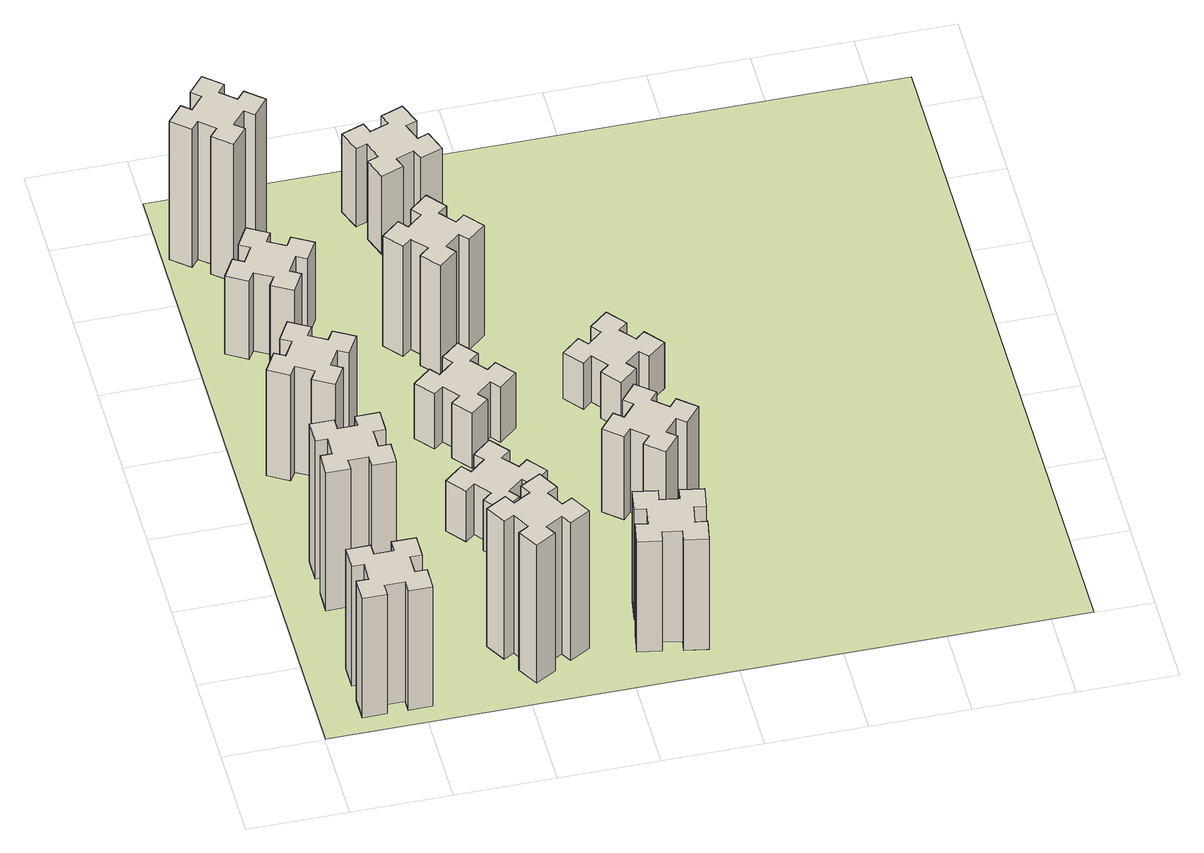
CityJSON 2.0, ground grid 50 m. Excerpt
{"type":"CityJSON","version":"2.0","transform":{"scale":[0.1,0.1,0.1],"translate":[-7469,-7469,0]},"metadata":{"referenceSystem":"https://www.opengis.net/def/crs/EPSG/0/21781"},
"CityObjects":{
"building1":{"type":"Building","attributes":{"class":"1000","function":"1000","usage":"1000","yearOfConstruction":2016,"roofType":"1000","measuredHeight":78,"storeysAboveGround":30,"storeysBelowGround":0},"geometry":[{"type":"Solid","lod":"1","boundaries":[[[[0,1,2,3,4,5,6,7,8,9,10,11,12,13,14,15,16,17,18,19]],[[17,16,20,21]],[[16,15,22,20]],[[15,14,23,22]],[[14,13,24,23]],[[13,12,25,24]],[[12,11,26,25]],[[11,10,27,26]],[[10,9,28,27]],[[9,8,29,28]],[[8,7,30,29]],[[7,6,31,30]],[[6,5,32,31]],[[5,4,33,32]],[[4,3,34,33]],[[3,2,35,34]],[[2,1,36,35]],[[1,0,37,36]],[[0,19,38,37]],[[19,18,39,38]],[[18,17,21,39]],[[24,25,26,27,28,29,30,31,32,33,34,35,36,37,38,39,21,20,22,23]]]]}]},
"building2":{"type":"Building","attributes":{"class":"1000","function":"1000","usage":"1000","yearOfConstruction":2016,"roofType":"1000","measuredHeight":90,"storeysAboveGround":30,"storeysBelowGround":0},"geometry":[{"type":"Solid","lod":"1","boundaries":[[[[40,41,42,43,44,45,46,47,48,49,50,51,52,53,54,55,56,57,58,59]],[[57,56,60,61]],[[56,55,62,60]],[[55,54,63,62]],[[54,53,64,63]],[[53,52,65,64]],[[52,51,66,65]],[[51,50,67,66]],[[50,49,68,67]],[[49,48,69,68]],[[48,47,70,69]],[[47,46,71,70]],[[46,45,72,71]],[[45,44,73,72]],[[44,43,74,73]],[[43,42,75,74]],[[42,41,76,75]],[[41,40,77,76]],[[40,59,78,77]],[[59,58,79,78]],[[58,57,61,79]],[[64,65,66,67,68,69,70,71,72,73,74,75,76,77,78,79,61,60,62,63]]]]}]},
"building3":{"type":"Building","attributes":{"class":"1000","function":"1000","usage":"1000","yearOfConstruction":2016,"roofType":"1000","measuredHeight":69,"storeysAboveGround":30,"storeysBelowGround":0},"geometry":[{"type":"Solid","lod":"1","boundaries":[[[[80,81,82,83,84,85,86,87,88,89,90,91,92,93,94,95,96,97,98,99]],[[97,96,100,101]],[[96,95,102,100]],[[95,94,103,102]],[[94,93,104,103]],[[93,92,105,104]],[[92,91,106,105]],[[91,90,107,106]],[[90,89,108,107]],[[89,88,109,108]],[[88,87,110,109]],[[87,86,111,110]],[[86,85,112,111]],[[85,84,113,112]],[[84,83,114,113]],[[83,82,115,114]],[[82,81,116,115]],[[81,80,117,116]],[[80,99,118,117]],[[99,98,119,118]],[[98,97,101,119]],[[104,105,106,107,108,109,110,111,112,113,114,115,116,117,118,119,101,100,102,103]]]]}]},
"building4":{"type":"Building","attributes":{"class":"1000","function":"1000","usage":"1000","yearOfConstruction":2016,"roofType":"1000","measuredHeight":51,"storeysAboveGround":30,"storeysBelowGround":0},"geometry":[{"type":"Solid","lod":"1","boundaries":[[[[120,121,122,123,124,125,126,127,128,129,130,131,132,133,134,135,136,137,138,139]],[[137,136,140,141]],[[136,135,142,140]],[[135,134,143,142]],[[134,133,144,143]],[[133,132,145,144]],[[132,131,146,145]],[[131,130,147,146]],[[130,129,148,147]],[[129,128,149,148]],[[128,127,150,149]],[[127,126,151,150]],[[126,125,152,151]],[[125,124,153,152]],[[124,123,154,153]],[[123,122,155,154]],[[122,121,156,155]],[[121,120,157,156]],[[120,139,158,157]],[[139,138,159,158]],[[138,137,141,159]],[[144,145,146,147,148,149,150,151,152,153,154,155,156,157,158,159,141,140,142,143]]]]}]},
"building5":{"type":"Building","attributes":{"class":"1000","function":"1000","usage":"1000","yearOfConstruction":2016,"roofType":"1000","measuredHeight":90,"storeysAboveGround":30,"storeysBelowGround":0},"geometry":[{"type":"Solid","lod":"1","boundaries":[[[[160,161,162,163,164,165,166,167,168,169,170,171,172,173,174,175,176,177,178,179]],[[177,176,180,181]],[[176,175,182,180]],[[175,174,183,182]],[[174,173,184,183]],[[173,172,185,184]],[[172,171,186,185]],[[171,170,187,186]],[[170,169,188,187]],[[169,168,189,188]],[[168,167,190,189]],[[167,166,191,190]],[[166,165,192,191]],[[165,164,193,192]],[[164,163,194,193]],[[163,162,195,194]],[[162,161,196,195]],[[161,160,197,196]],[[160,179,198,197]],[[179,178,199,198]],[[178,177,181,199]],[[184,185,186,187,188,189,190,191,192,193,194,195,196,197,198,199,181,180,182,183]]]]}]},
"building6":{"type":"Building","attributes":{"class":"1000","function":"1000","usage":"1000","yearOfConstruction":2016,"roofType":"1000","measuredHeight":90,"storeysAboveGround":30,"storeysBelowGround":0},"geometry":[{"type":"Solid","lod":"1","boundaries":[[[[200,201,202,203,204,205,206,207,208,209,210,211,212,213,214,215,216,217,218,219]],[[217,216,220,221]],[[216,215,222,220]],[[215,214,223,222]],[[214,213,224,223]],[[213,212,225,224]],[[212,211,226,225]],[[211,210,227,226]],[[210,209,228,227]],[[209,208,229,228]],[[208,207,230,229]],[[207,206,231,230]],[[206,205,232,231]],[[205,204,233,232]],[[204,203,234,233]],[[203,202,235,234]],[[202,201,236,235]],[[201,200,237,236]],[[200,219,238,237]],[[219,218,239,238]],[[218,217,221,239]],[[224,225,226,227,228,229,230,231,232,233,234,235,236,237,238,239,221,220,222,223]]]]}]},
"building7":{"type":"Building","attributes":{"class":"1000","function":"1000","usage":"1000","yearOfConstruction":2016,"roofType":"1000","measuredHeight":33,"storeysAboveGround":30,"storeysBelowGround":0},"geometry":[{"type":"Solid","lod":"1","boundaries":[[[[240,241,242,243,244,245,246,247,248,249,250,251,252,253,254,255,256,257,258,259]],[[257,256,260,261]],[[256,255,262,260]],[[255,254,263,262]],[[254,253,264,263]],[[253,252,265,264]],[[252,251,266,265]],[[251,250,267,266]],[[250,249,268,267]],[[249,248,269,268]],[[248,247,270,269]],[[247,246,271,270]],[[246,245,272,271]],[[245,244,273,272]],[[244,243,274,273]],[[243,242,275,274]],[[242,241,276,275]],[[241,240,277,276]],[[240,259,278,277]],[[259,258,279,278]],[[258,257,261,279]],[[264,265,266,267,268,269,270,271,272,273,274,275,276,277,278,279,261,260,262,263]]]]}]},
"building8":{"type":"Building","attributes":{"class":"1000","function":"1000","usage":"1000","yearOfConstruction":2016,"roofType":"1000","measuredHeight":36,"storeysAboveGround":30,"storeysBelowGround":0},"geometry":[{"type":"Solid","lod":"1","boundaries":[[[[280,281,282,283,284,285,286,287,288,289,290,291,292,293,294,295,296,297,298,299]],[[297,296,300,301]],[[296,295,302,300]],[[295,294,303,302]],[[294,293,304,303]],[[293,292,305,304]],[[292,291,306,305]],[[291,290,307,306]],[[290,289,308,307]],[[289,288,309,308]],[[288,287,310,309]],[[287,286,311,310]],[[286,285,312,311]],[[285,284,313,312]],[[284,283,314,313]],[[283,282,315,314]],[[282,281,316,315]],[[281,280,317,316]],[[280,299,318,317]],[[299,298,319,318]],[[298,297,301,319]],[[304,305,306,307,308,309,310,311,312,313,314,315,316,317,318,319,301,300,302,303]]]]}]},
"building9":{"type":"Building","attributes":{"class":"1000","function":"1000","usage":"1000","yearOfConstruction":2016,"roofType":"1000","measuredHeight":72,"storeysAboveGround":30,"storeysBelowGround":0},"geometry":[{"type":"Solid","lod":"1","boundaries":[[[[320,321,322,323,324,325,326,327,328,329,330,331,332,333,334,335,336,337,338,339]],[[337,336,340,341]],[[336,335,342,340]],[[335,334,343,342]],[[334,333,344,343]],[[333,332,345,344]],[[332,331,346,345]],[[331,330,347,346]],[[330,329,348,347]],[[329,328,349,348]],[[328,327,350,349]],[[327,326,351,350]],[[326,325,352,351]],[[325,324,353,352]],[[324,323,354,353]],[[323,322,355,354]],[[322,321,356,355]],[[321,320,357,356]],[[320,339,358,357]],[[339,338,359,358]],[[338,337,341,359]],[[344,345,346,347,348,349,350,351,352,353,354,355,356,357,358,359,341,340,342,343]]]]}]},
"building10":{"type":"Building","attributes":{"class":"1000","function":"1000","usage":"1000","yearOfConstruction":2016,"roofType":"1000","measuredHeight":72,"storeysAboveGround":30,"storeysBelowGround":0},"geometry":[{"type":"Solid","lod":"1","boundaries":[[[[360,361,362,363,364,365,366,367,368,369,370,371,372,373,374,375,376,377,378,379]],[[377,376,380,381]],[[376,375,382,380]],[[375,374,383,382]],[[374,373,384,383]],[[373,372,385,384]],[[372,371,386,385]],[[371,370,387,386]],[[370,369,388,387]],[[369,368,389,388]],[[368,367,390,389]],[[367,366,391,390]],[[366,365,392,391]],[[365,364,393,392]],[[364,363,394,393]],[[363,362,395,394]],[[362,361,396,395]],[[361,360,397,396]],[[360,379,398,397]],[[379,378,399,398]],[[378,377,381,399]],[[384,385,386,387,388,389,390,391,392,393,394,395,396,397,398,399,381,380,382,383]]]]}]},
"building11":{"type":"Building","attributes":{"class":"1000","function":"1000","usage":"1000","yearOfConstruction":2016,"roofType":"1000","measuredHeight":51,"storeysAboveGround":30,"storeysBelowGround":0},"geometry":[{"type":"Solid","lod":"1","boundaries":[[[[400,401,402,403,404,405,406,407,408,409,410,411,412,413,414,415,416,417,418,419]],[[417,416,420,421]],[[416,415,422,420]],[[415,414,423,422]],[[414,413,424,423]],[[413,412,425,424]],[[412,411,426,425]],[[411,410,427,426]],[[410,409,428,427]],[[409,408,429,428]],[[408,407,430,429]],[[407,406,431,430]],[[406,405,432,431]],[[405,404,433,432]],[[404,403,434,433]],[[403,402,435,434]],[[402,401,436,435]],[[401,400,437,436]],[[400,419,438,437]],[[419,418,439,438]],[[418,417,421,439]],[[424,425,426,427,428,429,430,431,432,433,434,435,436,437,438,439,421,420,422,423]]]]}]},
"building12":{"type":"Building","attributes":{"class":"1000","function":"1000","usage":"1000","yearOfConstruction":2016,"roofType":"1000","measuredHeight":54,"storeysAboveGround":30,"storeysBelowGround":0},"geometry":[{"type":"Solid","lod":"1","boundaries":[[[[440,441,442,443,444,445,446,447,448,449,450,451,452,453,454,455,456,457,458,459]],[[457,456,460,461]],[[456,455,462,460]],[[455,454,463,462]],[[454,453,464,463]],[[453,452,465,464]],[[452,451,466,465]],[[451,450,467,466]],[[450,449,468,467]],[[449,448,469,468]],[[448,447,470,469]],[[447,446,471,470]],[[446,445,472,471]],[[445,444,473,472]],[[444,443,474,473]],[[443,442,475,474]],[[442,441,476,475]],[[441,440,477,476]],[[440,459,478,477]],[[459,458,479,478]],[[458,457,461,479]],[[464,465,466,467,468,469,470,471,472,473,474,475,476,477,478,479,461,460,462,463]]]]}]},
"building13":{"type":"Building","attributes":{"class":"1000","function":"1000","usage":"1000","yearOfConstruction":2016,"roofType":"1000","measuredHeight":30,"storeysAboveGround":30,"storeysBelowGround":0},"geometry":[{"type":"Solid","lod":"1","boundaries":[[[[480,481,482,483,484,485,486,487,488,489,490,491,492,493,494,495,496,497,498,499]],[[497,496,500,501]],[[496,495,502,500]],[[495,494,503,502]],[[494,493,504,503]],[[493,492,505,504]],[[492,491,506,505]],[[491,490,507,506]],[[490,489,508,507]],[[489,488,509,508]],[[488,487,510,509]],[[487,486,511,510]],[[486,485,512,511]],[[485,484,513,512]],[[484,483,514,513]],[[483,482,515,514]],[[482,481,516,515]],[[481,480,517,516]],[[480,499,518,517]],[[499,498,519,518]],[[498,497,501,519]],[[504,505,506,507,508,509,510,511,512,513,514,515,516,517,518,519,501,500,502,503]]]]}]},
"landuse1":{"type":"LandUse","attributes":{"name":"plot1","function":"1010"},"geometry":[{"type":"MultiSurface","lod":"1","boundaries":[[[520,521,522,523]]]}]}
},
"vertices":[
[265,325,0],[265,225,0],[205,225,0],[205,105,0],[325,105,0],[325,165,0],[425,165,0],[425,105,0],[545,105,0],[545,225,0],[485,225,0],[485,325,0],[545,325,0],[545,445,0],[425,445,0],[425,385,0],[325,385,0],[325,445,0],[205,445,0],[205,325,0],[325,385,780],[325,445,780],[425,385,780],[425,445,780],[545,445,780],[545,325,780],[485,325,780],[485,225,780],[545,225,780],[545,105,780],[425,105,780],[425,165,780],[325,165,780],[325,105,780],[205,105,780],[205,225,780],[265,225,780],[265,325,780],[205,325,780],[205,445,780],
[265,1065,0],[265,965,0],[205,965,0],[205,845,0],[325,845,0],[325,905,0],[425,905,0],[425,845,0],[545,845,0],[545,965,0],[485,965,0],[485,1065,0],[545,1065,0],[545,1185,0],[425,1185,0],[425,1125,0],[325,1125,0],[325,1185,0],[205,1185,0],[205,1065,0],[325,1125,900],[325,1185,900],[425,1125,900],[425,1185,900],[545,1185,900],[545,1065,900],[485,1065,900],[485,965,900],[545,965,900],[545,845,900],[425,845,900],[425,905,900],[325,905,900],[325,845,900],[205,845,900],[205,965,900],[265,965,900],[265,1065,900],[205,1065,900],[205,1185,900],
[474,1926,0],[387,1976,0],[417,2028,0],[313,2088,0],[253,1984,0],[305,1954,0],[255,1867,0],[203,1897,0],[143,1793,0],[247,1733,0],[277,1785,0],[364,1735,0],[334,1683,0],[438,1623,0],[498,1727,0],[446,1757,0],[496,1844,0],[548,1814,0],[608,1918,0],[504,1978,0],[496,1844,690],[548,1814,690],[446,1757,690],[498,1727,690],[438,1623,690],[334,1683,690],[364,1735,690],[277,1785,690],[247,1733,690],[143,1793,690],[203,1897,690],[255,1867,690],[305,1954,690],[253,1984,690],[313,2088,690],[417,2028,690],[387,1976,690],[474,1926,690],[504,1978,690],[608,1918,690],
[446,2597,0],[496,2684,0],[548,2654,0],[608,2758,0],[504,2818,0],[474,2766,0],[387,2816,0],[417,2868,0],[313,2928,0],[253,2824,0],[305,2794,0],[255,2707,0],[203,2737,0],[143,2633,0],[247,2573,0],[277,2625,0],[364,2575,0],[334,2523,0],[438,2463,0],[498,2567,0],[364,2575,510],[334,2523,510],[277,2625,510],[247,2573,510],[143,2633,510],[203,2737,510],[255,2707,510],[305,2794,510],[253,2824,510],[313,2928,510],[417,2868,510],[387,2816,510],[474,2766,510],[504,2818,510],[608,2758,510],[548,2654,510],[496,2684,510],[446,2597,510],[498,2567,510],[438,2463,510],
[1127,255,0],[1214,305,0],[1244,253,0],[1348,313,0],[1288,417,0],[1236,387,0],[1186,474,0],[1238,504,0],[1178,608,0],[1074,548,0],[1104,496,0],[1017,446,0],[987,498,0],[883,438,0],[943,334,0],[995,364,0],[1045,277,0],[993,247,0],[1053,143,0],[1157,203,0],[1045,277,900],[993,247,900],[995,364,900],[943,334,900],[883,438,900],[987,498,900],[1017,446,900],[1104,496,900],[1074,548,900],[1178,608,900],[1238,504,900],[1186,474,900],[1236,387,900],[1288,417,900],[1348,313,900],[1244,253,900],[1214,305,900],[1127,255,900],[1157,203,900],[1053,143,900],
[384,3387,0],[308,3452,0],[346,3498,0],[254,3575,0],[177,3483,0],[223,3444,0],[159,3368,0],[113,3406,0],[36,3314,0],[128,3237,0],[166,3283,0],[243,3219,0],[204,3173,0],[296,3096,0],[373,3188,0],[327,3226,0],[392,3303,0],[438,3264,0],[515,3356,0],[423,3433,0],[392,3303,900],[438,3264,900],[327,3226,900],[373,3188,900],[296,3096,900],[204,3173,900],[243,3219,900],[166,3283,900],[128,3237,900],[36,3314,900],[113,3406,900],[159,3368,900],[223,3444,900],[177,3483,900],[254,3575,900],[346,3498,900],[308,3452,900],[384,3387,900],[423,3433,900],[515,3356,900],
[1083,1332,0],[1006,1267,0],[968,1313,0],[876,1236,0],[953,1144,0],[999,1183,0],[1063,1106,0],[1017,1068,0],[1094,976,0],[1186,1053,0],[1148,1099,0],[1224,1163,0],[1263,1117,0],[1355,1194,0],[1278,1286,0],[1232,1248,0],[1167,1324,0],[1213,1363,0],[1136,1455,0],[1044,1378,0],[1167,1324,330],[1213,1363,330],[1232,1248,330],[1278,1286,330],[1355,1194,330],[1263,1117,330],[1224,1163,330],[1148,1099,330],[1186,1053,330],[1094,976,330],[1017,1068,330],[1063,1106,330],[999,1183,330],[953,1144,330],[876,1236,330],[968,1313,330],[1006,1267,330],[1083,1332,330],[1044,1378,330],[1136,1455,330],
[1083,1972,0],[1006,1907,0],[968,1953,0],[876,1876,0],[953,1784,0],[999,1823,0],[1063,1746,0],[1017,1708,0],[1094,1616,0],[1186,1693,0],[1148,1739,0],[1224,1803,0],[1263,1757,0],[1355,1834,0],[1278,1926,0],[1232,1888,0],[1167,1964,0],[1213,2003,0],[1136,2095,0],[1044,2018,0],[1167,1964,360],[1213,2003,360],[1232,1888,360],[1278,1926,360],[1355,1834,360],[1263,1757,360],[1224,1803,360],[1148,1739,360],[1186,1693,360],[1094,1616,360],[1017,1708,360],[1063,1746,360],[999,1823,360],[953,1784,360],[876,1876,360],[968,1953,360],[1006,1907,360],[1083,1972,360],[1044,2018,360],[1136,2095,360],
[999,2463,0],[1063,2386,0],[1017,2348,0],[1094,2256,0],[1186,2333,0],[1148,2379,0],[1224,2443,0],[1263,2397,0],[1355,2474,0],[1278,2566,0],[1232,2528,0],[1167,2604,0],[1213,2643,0],[1136,2735,0],[1044,2658,0],[1083,2612,0],[1006,2547,0],[968,2593,0],[876,2516,0],[953,2424,0],[1006,2547,720],[968,2593,720],[1083,2612,720],[1044,2658,720],[1136,2735,720],[1213,2643,720],[1167,2604,720],[1232,2528,720],[1278,2566,720],[1355,2474,720],[1263,2397,720],[1224,2443,720],[1148,2379,720],[1186,2333,720],[1094,2256,720],[1017,2348,720],[1063,2386,720],[999,2463,720],[953,2424,720],[876,2516,720],
[1855,307,0],[1872,405,0],[1931,395,0],[1952,513,0],[1834,534,0],[1824,475,0],[1725,492,0],[1736,551,0],[1617,572,0],[1597,454,0],[1656,444,0],[1638,345,0],[1579,356,0],[1558,237,0],[1677,217,0],[1687,276,0],[1785,258,0],[1775,199,0],[1893,178,0],[1914,297,0],[1785,258,720],[1775,199,720],[1687,276,720],[1677,217,720],[1558,237,720],[1579,356,720],[1638,345,720],[1656,444,720],[1597,454,720],[1617,572,720],[1736,551,720],[1725,492,720],[1824,475,720],[1834,534,720],[1952,513,720],[1931,395,720],[1872,405,720],[1855,307,720],[1914,297,720],[1893,178,720],
[1125,3456,0],[1031,3422,0],[1010,3478,0],[897,3437,0],[939,3324,0],[995,3345,0],[1029,3251,0],[973,3230,0],[1014,3117,0],[1127,3159,0],[1106,3215,0],[1200,3249,0],[1220,3193,0],[1333,3234,0],[1292,3347,0],[1236,3326,0],[1202,3420,0],[1258,3440,0],[1217,3553,0],[1104,3512,0],[1202,3420,510],[1258,3440,510],[1236,3326,510],[1292,3347,510],[1333,3234,510],[1220,3193,510],[1200,3249,510],[1106,3215,510],[1127,3159,510],[1014,3117,510],[973,3230,510],[1029,3251,510],[995,3345,510],[939,3324,510],[897,3437,510],[1010,3478,510],[1031,3422,510],[1125,3456,510],[1104,3512,510],[1217,3553,510],
[1746,1163,0],[1823,1099,0],[1784,1053,0],[1876,976,0],[1953,1068,0],[1907,1106,0],[1972,1183,0],[2018,1144,0],[2095,1236,0],[2003,1313,0],[1964,1267,0],[1888,1332,0],[1926,1378,0],[1834,1455,0],[1757,1363,0],[1803,1324,0],[1739,1248,0],[1693,1286,0],[1616,1194,0],[1708,1117,0],[1739,1248,540],[1693,1286,540],[1803,1324,540],[1757,1363,540],[1834,1455,540],[1926,1378,540],[1888,1332,540],[1964,1267,540],[2003,1313,540],[2095,1236,540],[2018,1144,540],[1972,1183,540],[1907,1106,540],[1953,1068,540],[1876,976,540],[1784,1053,540],[1823,1099,540],[1746,1163,540],[1708,1117,540],[1616,1194,540],
[1972,1988,0],[1907,2064,0],[1953,2103,0],[1876,2195,0],[1784,2118,0],[1823,2072,0],[1746,2007,0],[1708,2053,0],[1616,1976,0],[1693,1884,0],[1739,1923,0],[1803,1846,0],[1757,1808,0],[1834,1716,0],[1926,1793,0],[1888,1839,0],[1964,1903,0],[2003,1857,0],[2095,1934,0],[2018,2026,0],[1964,1903,300],[2003,1857,300],[1888,1839,300],[1926,1793,300],[1834,1716,300],[1757,1808,300],[1803,1846,300],[1739,1923,300],[1693,1884,300],[1616,1976,300],[1708,2053,300],[1746,2007,300],[1823,2072,300],[1784,2118,300],[1876,2195,300],[1953,2103,300],[1907,2064,300],[1972,1988,300],[2018,2026,300],[2095,1934,300],
[5,3705,0],[3705,3705,0],[3705,5,0],[5,5,0]
]}
